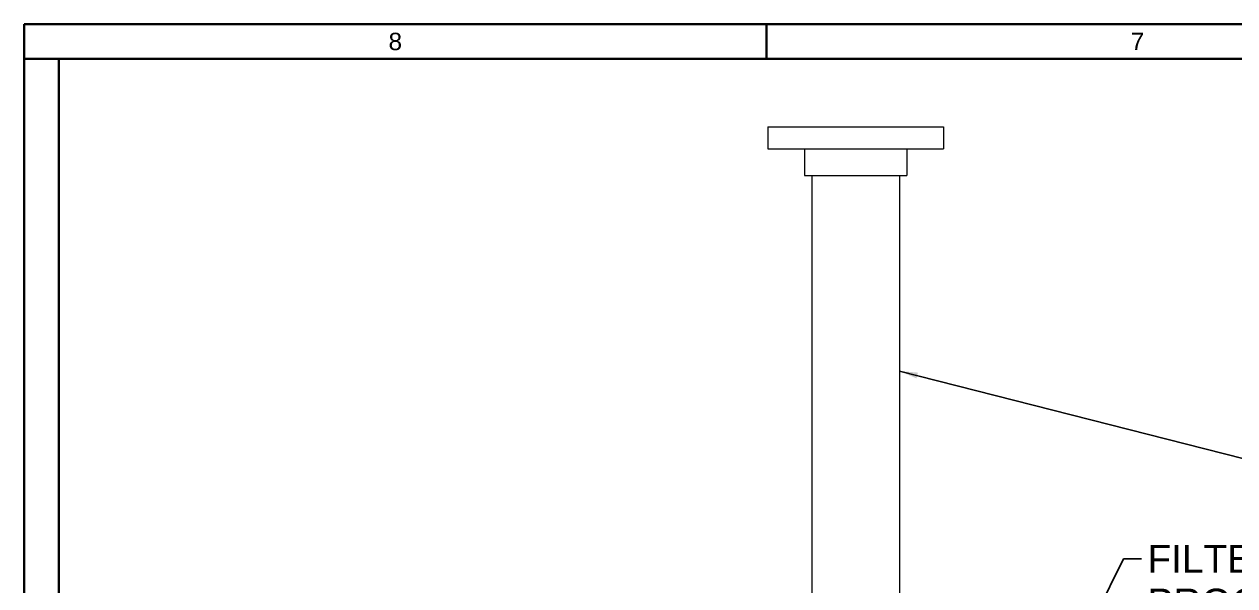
# Model space of a CAD drawing. Header units: inches. Extents: x 12 to 318, y 5 to 204.
# Drawn here: x 11.9 to 74, y 175.4 to 204.2 of the extents above; entities that cross this region are included whole.
import ezdxf

# ---------------------------------------------------------------- set-up
doc = ezdxf.new("R2010")
doc.units = ezdxf.units.IN
doc.header["$LTSCALE"] = 9.5
doc.header["$MEASUREMENT"] = 0
doc.layers.get('0').update_dxf_attribs({"lineweight": 25})
for name, color, linetype, lineweight in [('Border', 7, 'Continuous', 35), ('Symbol', 7, 'Continuous', 25), ('Symbol (ANSI)', 7, 'Continuous', 25), ('Visible', 7, 'Continuous', 18)]:
    doc.layers.add(name, color=color, linetype=linetype, lineweight=lineweight)
doc.styles.add('MEMCOR Medium', font='arial.ttf')
doc.styles.add('Standard A-B-C', font='arial.ttf')
doc.styles.add('Standard D-E', font='arial.ttf')
doc.dimstyles.new('Default (ANSI)$7', dxfattribs={"dimscale": 9.5, "dimtxt": 0.15, "dimasz": 0.098425, "dimexe": 0.125, "dimexo": 0.0625, "dimgap": 0.031496, "dimtad": 0, "dimtih": 1, "dimtoh": 1, "dimdec": 4, "dimzin": 3, "dimdsep": 46, "dimlunit": 5, "dimtxsty": 'MEMCOR Medium', "dimcen": 0.09, "dimdle": 0.393701, "dimclrd": 256, "dimclre": 256, "dimclrt": 256, "dimadec": 0, "dimazin": 1, "dimtfac": 0.8, "dimtofl": 0, "dimtmove": 0, "dimatfit": 3, "dimfxl": 1, "dimfrac": 1, "dimtolj": 1, "dimtzin": 4, "dimlwd": -1, "dimlwe": -1, "dimarcsym": 0})
doc.dimstyles.new('in [mm] D-E NeptuneBenson$7', dxfattribs={"dimscale": 9.5, "dimtxt": 0.15, "dimasz": 0.098425, "dimexe": 0.125, "dimexo": 0.063, "dimgap": 0.031496, "dimtad": 0, "dimtih": 1, "dimtoh": 1, "dimdec": 4, "dimzin": 3, "dimdsep": 46, "dimlunit": 5, "dimtxsty": 'Standard D-E', "dimcen": 0.09, "dimdle": 0.393701, "dimclrd": 256, "dimclre": 256, "dimclrt": 256, "dimadec": 1, "dimazin": 1, "dimtfac": 1, "dimtofl": 0, "dimtmove": 0, "dimatfit": 3, "dimfxl": 1, "dimfrac": 1, "dimtolj": 1, "dimtzin": 4, "dimlwd": -1, "dimlwe": -1, "dimarcsym": 0})

# ---------------------------------------------------------------- blocks, each defined once
blk = doc.blocks.new('Borders 22x34_D')
at = {"layer": 'Border'}
for p, q in [((33.5, 21.5), (1.25, 21.5)), ((1.25, 21.5), (1.25, 0.5)), ((5.2578, 21.5), (5.2578, 21.3125)), ((33.3125, 21.3125), (1.25, 21.3125)), ((1.4375, 0.5), (1.4375, 21.3125))]:
    blk.add_line(p, q, dxfattribs=at)
at = {"layer": 'Border', "char_height": 0.094, "attachment_point": 5, "style": 'Standard A-B-C'}
for s, insert in [('\\fArial|b0|i0;{\\H0.0940;8}', (3.2539, 21.4062)), ('\\fArial|b0|i0;{\\H0.0940;7}', (7.2617, 21.4069))]:
    blk.add_mtext(s, dxfattribs=dict(at, insert=insert))

msp = doc.modelspace()

# ---------------------------------------------------------------- linework, layer by layer
at = {"layer": 'Visible'}
for p, q in [((50.029811, 198.980271), (59.029811, 198.980271)), ((50.029811, 198.980271), (50.029811, 197.855271)), ((59.029811, 198.980271), (59.029811, 197.855271)), ((50.029811, 197.855271), (59.029811, 197.855271)), ((51.904811, 197.855271), (51.904811, 196.480271)), ((57.154811, 197.855271), (57.154811, 196.480271)), ((51.904811, 196.480271), (57.154811, 196.480271)), ((52.279811, 196.480271), (52.279811, 173.552292)), ((56.779811, 196.480271), (56.779811, 173.552292))]:
    msp.add_line(p, q, dxfattribs=at)

# ---------------------------------------------------------------- block references
at = {"xscale": 9.5, "yscale": 9.5, "zscale": 9.5}
msp.add_blockref('Borders 22x34_D', (0, 0), dxfattribs=at)

# ---------------------------------------------------------------- texts
at = {"layer": 'Symbol', "insert": (69.4944, 177.528653), "char_height": 1.42500005, "width": 14.7137778, "attachment_point": 1, "line_spacing_factor": 0.944221, "style": 'Standard D-E'}
msp.add_mtext('\\fArial|b0|i0;FILTER\\P\\fArial|b0|i0;PROGRAMMER', dxfattribs=at)

# ---------------------------------------------------------------- leaders
at = {"layer": 'Symbol', "annotation_type": 0, "has_hookline": 1, "hookline_direction": 0, "text_width": 14.530918}
msp.add_leader([(65.868442, 171.98153), (68.260148, 176.816152), (69.195187, 176.816152)], dimstyle='in [mm] D-E NeptuneBenson$7', override={"dimtad": 0}, dxfattribs=at)
at = {"layer": 'Symbol (ANSI)', "annotation_type": 0, "has_hookline": 1, "hookline_direction": 0, "text_width": 29.443845}
msp.add_leader([(56.779811, 186.453712), (87.940082, 178.503699), (88.575909, 178.478718)], dimstyle='Default (ANSI)$7', override={"dimtad": 0}, dxfattribs=at)

doc.saveas('drawing.dxf')
